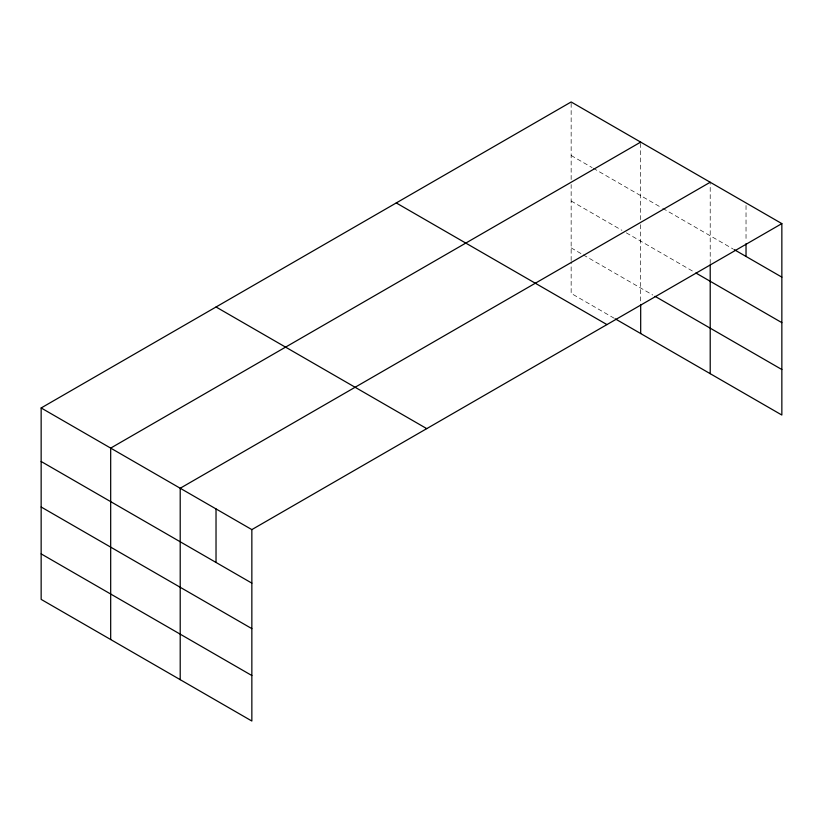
<?xml version="1.0" encoding="UTF-8"?>
<svg xmlns="http://www.w3.org/2000/svg" width="823" height="823" viewBox="0 0 823 823"><rect width="100%" height="100%" fill="white"/><g stroke="black" fill="none" stroke-linecap="round" stroke-linejoin="round"><path stroke-width="0.62" stroke-dasharray="4.12 3.09" d="M571.152 260.531L571.152 184.568M571.152 179.507L571.152 101.97M640.685 224.71L640.685 303.193M640.685 219.659L640.685 142.112M710.208 263.586L710.208 182.253M571.152 155.496L592.118 167.604M593.229 168.242L661.651 207.746M662.752 208.384L733.005 248.937M571.152 200.997L621.921 230.306M626.334 232.858L694.766 272.362M571.152 247.888L582.19 254.256M583.291 254.893L652.824 295.035M614.195 318.244L571.152 293.389L571.152 261.786M746.029 205.483L746.029 241.17"/><path stroke-width="1.23" d="M710.208 264.852L710.208 373.683M615.295 318.882L781.85 415.039L781.85 223.609L571.152 101.97L41.15 407.961L41.15 599.391L251.848 721.03L251.848 529.611L41.15 407.961M640.685 142.112L110.683 448.103L110.683 639.533M710.208 182.253L180.206 488.245L180.206 679.675M251.848 529.611L781.85 223.609M734.095 249.564L781.85 277.135M695.867 272.999L781.85 322.647M655.026 296.311L781.85 369.527M396.254 202.942L606.952 324.591M216.048 306.989L426.746 428.629M41.15 461.487L251.848 583.137M41.15 506.999L251.848 628.638M41.15 553.879L251.848 675.529M746.029 243.711L746.029 256.457M640.685 304.459L640.685 333.531M216.027 508.933L216.027 562.459"/></g></svg>
